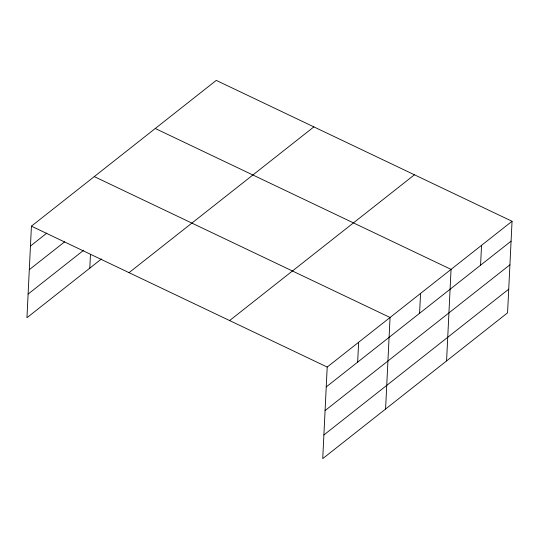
<?xml version="1.0" encoding="UTF-8"?>
<svg xmlns="http://www.w3.org/2000/svg" width="539" height="539" viewBox="0 0 539 539"><rect width="100%" height="100%" fill="white"/><g stroke="black" fill="none" stroke-linecap="round" stroke-linejoin="round"><path stroke-width="0.81" d="M512.05 221.28L327.207 367.052L322.733 458.608L507.57 312.836L512.05 221.28L216.267 80.392L31.43 226.164L26.95 317.72L101.473 258.949M89.797 268.159L90.471 254.293M357.66 362.141L358.63 342.272M385.58 409.047L390.054 317.484L94.271 176.603M419.585 313.307L420.555 293.438M446.575 360.941L451.055 269.385L155.272 128.498M480.579 265.201L481.549 245.333M30.454 246.033L46.819 233.124M29.301 269.689L64.653 241.809M28.109 294.065L83.754 250.184M129.037 272.653L313.873 126.887M229.601 320.557L414.444 174.784M326.236 386.921L511.08 241.149M325.078 410.577L509.921 264.804M323.892 434.953L508.728 289.18M31.43 226.164L327.207 367.052"/></g></svg>
